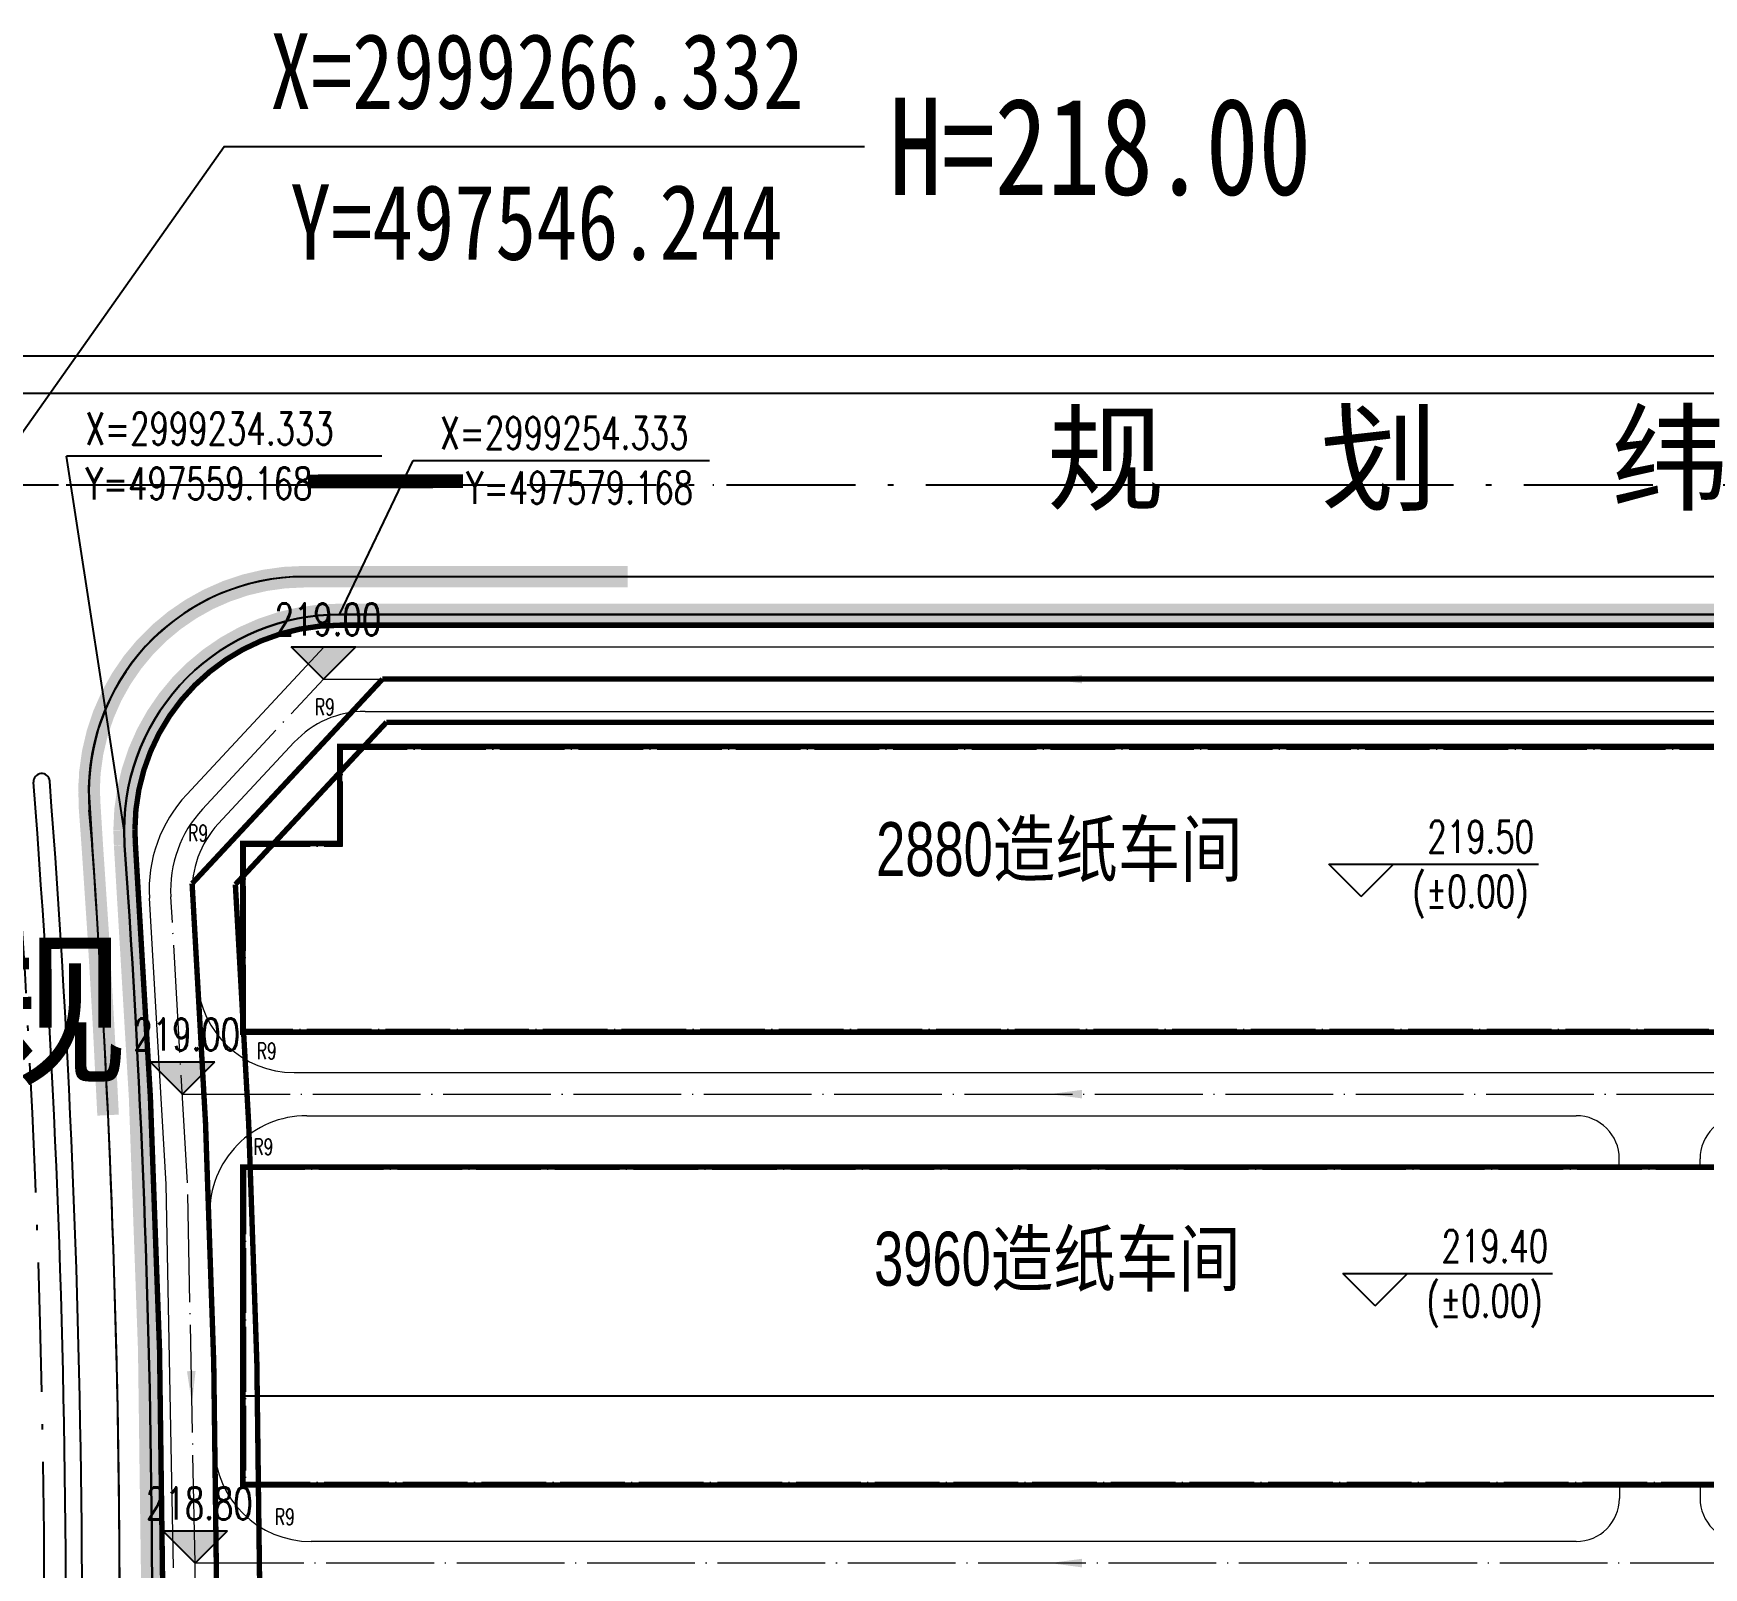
# Model space of a CAD drawing. Header units: metres. Extents: x 497148 to 498044, y 2998751 to 2999627.
# Drawn here: x 497550.7 to 497705.8, y 2999165.9 to 2999308.2 of the extents above; entities that cross this region are included whole.
import ezdxf

# ---------------------------------------------------------------- set-up
doc = ezdxf.new("R2010")
doc.units = ezdxf.units.M
for name, pattern in [('ACAD_ISO05W100', [34, 24, -3, 0.5, -3, 0.5, -3]), ('ACAD_ISO10W100', [18.5, 12, -3, 0.5, -3]), ('DASH', [0.35, 0.25, -0.1]), ('DASHDOT', [1, 0.5, -0.25, 0, -0.25]), ('DASHED', [19.049999999999997, 12.7, -6.35]), ('DOTE', [2.4200000000000004, 2, -0.2, 0.02, -0.2]), ('PHANTOM2', [31.750000000000004, 15.875, -3.175, 3.175, -3.175, 3.175, -3.175])]:
    doc.linetypes.add(name, pattern=pattern)
for name, color, linetype in [('00-路名', 210, 'Continuous'), ('00侧分带', 3, 'Continuous'), ('DIM_COOR', 3, 'Continuous'), ('DIM_ELEV', 3, 'Continuous'), ('DIM_SYMB', 3, 'Continuous'), ('DM-坐标', 7, 'Continuous'), ('PUB_TEXT', 7, 'Continuous'), ('RD-中线', 1, 'DASHDOT'), ('RD-侧石线', 5, 'Continuous'), ('RD-红线', 7, 'Continuous'), ('围墙', 6, 'FENCELINE2'), ('图例层', 7, 'Continuous'), ('建筑', 7, 'Continuous'), ('文字', 255, 'Continuous'), ('新建建筑', 2, 'Continuous'), ('用地边界', 7, 'Continuous'), ('红线', 1, 'PHANTOM2'), ('规划路名', 7, 'Continuous')]:
    doc.layers.add(name, color=color, linetype=linetype)
doc.layers.add('建筑轴线', color=1, linetype='DOTE', lineweight=15, plot=False)
doc.layers.add('道路', color=4, linetype='Continuous', lineweight=15)
doc.layers.add('道路中线', color=1, linetype='DOTE', lineweight=13)
doc.styles.add('_TCH_DIM', font='SIMPLEX', dxfattribs={"bigfont": 'GBCBIG'})
doc.styles.add('DIMHT', font='simhei.ttf', dxfattribs={"width": 0.8})
doc.styles.add('DIMST', font='SimSun.ttf', dxfattribs={"width": 0.8})
doc.styles.add('亨利项目总图布置_2022_8_8_t3--03$0$亨利项目总图布置_2022_8_8_t3--02$0$CEC', font='ARIALN.TTF')
doc.styles.add('正等线体', font='simhei.ttf')
doc.linetypes.add('FENCELINE2', pattern='A,6.35,-2.54,[132,ltypeshp.shx,S=2.54,R=0,X=-2.54,Y=0],-2.54,25.4', length=36.83)

# ---------------------------------------------------------------- blocks, each defined once
blk = doc.blocks.new('新块')
at = {"layer": 'DIM_ELEV'}
for points in [[(497577.6782332935, 2999248.33270259), (497574.6782332935, 2999251.33270259), (497580.6782332935, 2999251.33270259)], [(497564.5738688492, 2999209.832702593), (497561.5738688492, 2999212.832702593), (497567.5738688492, 2999212.832702593)], [(497565.7514729269, 2999166.332702592), (497562.7514729269, 2999169.332702592), (497568.7514729269, 2999169.332702592)]]:
    blk.add_hatch(color=0, dxfattribs=at).paths.add_polyline_path(points)
at = {"layer": '00侧分带', "ltscale": 100}
for centre, radius, start, end in [((497551.511291802, 2999238.818975476), 0.7500000024226462, 4.585130866525683, 184.5851308665256), ((496541.7670468437, 2999160.850249182), 1012.00000000561, 0.1021288845306447, 4.415281468759095), ((496541.7670468437, 2999160.850249182), 1013.50000000561, 0.1021288845306447, 4.41553285077554)]:
    blk.add_arc(centre, radius, start, end, dxfattribs=at)
at = {"layer": 'DIM_COOR', "color": 3}
for p, q in [((497559.1678030862, 2999234.332702593), (497553.8244178992, 2999269.022822784)), ((497583.0843621114, 2999269.022822784), (497553.8244178992, 2999269.022822784)), ((497579.1678030862, 2999254.332702593), (497586.0092000853, 2999268.624679306)), ((497586.0092000853, 2999268.624679306), (497613.5092000853, 2999268.624679306))]:
    blk.add_line(p, q, dxfattribs=at)
at = {"layer": 'DIM_ELEV', "color": 0}
for p, q in [((497577.6782332935, 2999248.33270259), (497574.6782332935, 2999251.33270259)), ((497574.6782332935, 2999251.33270259), (497580.6782332935, 2999251.33270259)), ((497577.6782332935, 2999248.33270259), (497580.6782332935, 2999251.33270259)), ((497673.9671380139, 2999228.171225216), (497670.9671380139, 2999231.171225216)), ((497670.9671380139, 2999231.171225216), (497690.4221380139, 2999231.171225216)), ((497673.9671380139, 2999228.171225216), (497676.9671380139, 2999231.171225216)), ((497564.5738688492, 2999209.832702593), (497561.5738688492, 2999212.832702593)), ((497561.5738688492, 2999212.832702593), (497567.5738688492, 2999212.832702593)), ((497564.5738688492, 2999209.832702593), (497567.5738688492, 2999212.832702593)), ((497675.2827344445, 2999190.195080618), (497672.2827344445, 2999193.195080618)), ((497672.2827344445, 2999193.195080618), (497691.7377344446, 2999193.195080618)), ((497675.2827344445, 2999190.195080618), (497678.2827344445, 2999193.195080618)), ((497565.7514729269, 2999166.332702592), (497562.7514729269, 2999169.332702592)), ((497562.7514729269, 2999169.332702592), (497568.7514729269, 2999169.332702592)), ((497565.7514729269, 2999166.332702592), (497568.7514729269, 2999169.332702592))]:
    blk.add_line(p, q, dxfattribs=at)
at = {"layer": 'DIM_SYMB', "linetype": 'Continuous'}
for points in [[(497660.0984764653, 2999248.332702593, 0, 0, 0), (497645.0817928542, 2999248.332702593, 0, 0.8000000000000002, 0), (497648.0817928542, 2999248.332702593, 0, 0, 0)], [(497660.0984764653, 2999209.832702593, 0, 0, 0), (497645.0817928542, 2999209.832702593, 0, 0.8000000000000002, 0), (497648.0817928542, 2999209.832702593, 0, 0, 0)], [(497565.1885180868, 2999194.883625489, 0, 0, 0), (497565.4595167103, 2999181.139608646, 0, 0.8000000000000002, 0), (497565.4003754936, 2999184.139025643, 0, 0, 0)], [(497660.0984764653, 2999166.332702592, 0, 0, 0), (497645.0817928542, 2999166.332702592, 0, 0.8000000000000002, 0), (497648.0817928542, 2999166.332702592, 0, 0, 0)]]:
    blk.add_lwpolyline(points, format="xyseb", dxfattribs=at)
at = {"layer": 'DM-坐标'}
blk.add_lwpolyline([(497546.2437799945, 2999266.332439976), (497568.448195337, 2999297.727088681), (497627.8895361191, 2999297.727088681)], dxfattribs=at)
at = {"layer": 'RD-中线', "color": 6, "linetype": 'DASHDOT', "ltscale": 80}
blk.add_line((497994.3014526645, 2999266.332312098), (497308.3017978949, 2999266.332507886), dxfattribs=at)
at = {"layer": 'RD-中线', "color": 6, "linetype": 'ACAD_ISO10W100'}
blk.add_lwpolyline([(498034.0621315954, 2999266.33230075), (497228.0621315954, 2999266.332530787)], dxfattribs=at)
at = {"layer": 'RD-中线', "color": 6, "linetype": 'ACAD_ISO10W100', "flags": 128}
blk.add_lwpolyline([(497552.3900603048, 2998812.231226064), (497551.7654423341, 2999162.650558378, 0.02571719739229365), (497546.2437799945, 2999266.332439976)], format="xyb", dxfattribs=at)
at = {"layer": 'RD-侧石线', "color": 5, "ltscale": 0.1}
for p, q in [((498034.0621315954, 2999274.832702793), (497495.4037083303, 2999274.832702777)), ((498020.2696754833, 2999274.832702792), (497495.4037083303, 2999274.832702777)), ((497948.4343139338, 2999257.832702593), (497575.9056748228, 2999257.832702593)), ((497555.9056748228, 2999237.832702593), (497556.2107093221, 2999232.913108172)), ((497558.8486864953, 2999121.332702593), (497558.7324846213, 2999166.332702592))]:
    blk.add_line(p, q, dxfattribs=at)
for centre, radius, start, end in [((497575.9056748227, 2999237.832702593), 20, 90, 180), ((496541.7670468166, 2999160.850249181), 1017.000000032682, 0.3088721485175681, 4.063284800699002)]:
    blk.add_arc(centre, radius, start, end, dxfattribs=at)
at = {"layer": 'RD-红线', "ltscale": 0.1}
blk.add_line((497491.871554261, 2999278.332702593), (498020.2676067298, 2999278.332702593), dxfattribs=at)
at = {"layer": 'RD-红线', "ltscale": 0.1, "flags": 128}
blk.add_lwpolyline([(497491.871554261, 2999278.332702593), (498034.0621315954, 2999278.332702593)], dxfattribs=at)
at = {"layer": 'RD-红线'}
for points in [[(497955.0185032212, 2998901.332702593), (497677.6974169806, 2998901.332702593), (497652.6974169806, 2998904.832702593), (497585.6894028363, 2998904.832702592), (497583.8638219688, 2998904.916195507), (497582.6769488168, 2998905.060876152, -0.3705902118212112), (497565.6893710068, 2998924.832734422), (497565.6083220516, 2998970.302320928), (497562.0637655029, 2998995.296042517), (497561.7654264506, 2999162.668383222, 0.0172345937973501), (497559.2178671742, 2999232.918468393), (497559.1678030862, 2999234.332702593, -0.4142135623747999), (497579.1678030862, 2999254.332702593), (498034.0621315954, 2999254.332702593)], [(497955.0185032212, 2998901.332702593), (497677.6974169835, 2998901.332702593), (497652.6974169835, 2998904.832702593), (497585.6894028336, 2998904.832702592), (497583.8638219684, 2998904.916195507), (497582.6769488156, 2998905.060876152, -0.3705902118212112), (497565.6893710047, 2998924.832734422), (497565.6083220541, 2998970.302320928), (497562.0637655035, 2998995.296042517), (497561.7654264495, 2999162.668383222, 0.0172345937973501), (497559.2178671733, 2999232.918468393), (497559.1678030863, 2999234.332702593, -0.4142135623747999), (497579.1678030863, 2999254.332702593), (498034.0621315954, 2999254.332702593)]]:
    blk.add_lwpolyline(points, format="xyb", dxfattribs=at)
at = {"layer": 'RD-红线', "ltscale": 0.1}
for points in [[(497559.2178671742, 2999232.918468393), (497559.1678030862, 2999234.332702593, -0.4142135623747999), (497579.1678030862, 2999254.332702593), (497974.7808533805, 2999254.332702593)], [(497559.2178671742, 2999232.918468393), (497559.1678030862, 2999234.332702593, -0.4142135623747999), (497579.1678030862, 2999254.332702593), (497974.7808533805, 2999254.332702593)], [(497559.2178671742, 2999232.918468393, -0.0172345937973501), (497561.7654264506, 2999162.668383222), (497561.9236190107, 2999073.920165845)], [(497559.2178671742, 2999232.918468393, -0.0172345937973501), (497561.7654264506, 2999162.668383222), (497562.0637655029, 2998995.296042517), (497565.6083220516, 2998970.302320928), (497565.6893710068, 2998924.832734422, 0.3705902118212112), (497582.6769488168, 2998905.060876152)]]:
    blk.add_lwpolyline(points, format="xyb", dxfattribs=at)
at = {"layer": '围墙', "ltscale": 0.3, "const_width": 0.5, "flags": 128}
blk.add_lwpolyline([(497562.765424862, 2999162.670165692, 0.01723026575266576), (497560.2166163372, 2999232.97149716), (497560.1678111157, 2999234.3501703, -0.4139443157064803), (497579.1678030862, 2999253.332702593), (497953.660656823, 2999253.332702593)], format="xyb", dxfattribs=at)
at = {"layer": '图例层', "color": 253, "const_width": 2, "flags": 128}
for points in [[(497605.9056748228, 2999257.832702593), (497575.9056748228, 2999257.832702593, 0.4142135623756523), (497555.9056748228, 2999237.832702593), (497556.2107093221, 2999232.913108172)], [(497555.9256725518, 2999238.716898635), (497555.9608603971, 2999236.347987966), (497556.2107093334, 2999232.913108172, -0.006163208746568861), (497557.6788137946, 2999207.8851488, -0.006163208746568861)]]:
    blk.add_lwpolyline(points, format="xyb", dxfattribs=at)
at = {"layer": '图例层', "color": 1, "linetype": 'DASHED', "ltscale": 0.5, "const_width": 0.5}
for points in [[(497565.4766715087, 2999229.367432282), (497583.1451028763, 2999248.332702593)], [(497583.1451028763, 2999248.332702593), (497967.1371047584, 2999248.332702593)]]:
    blk.add_lwpolyline(points, dxfattribs=at)
at = {"layer": '图例层', "color": 11, "linetype": 'DASH', "ltscale": 20, "const_width": 0.5, "flags": 128}
for points in [[(497569.4916753147, 2999229.276034128), (497583.5187737446, 2999244.332702593)], [(497583.5187737446, 2999244.332702593), (497964.4107907274, 2999244.332702593)]]:
    blk.add_lwpolyline(points, dxfattribs=at)
at = {"layer": '图例层', "color": 1, "linetype": 'DASHED', "ltscale": 0.5, "const_width": 0.5}
blk.add_lwpolyline([(497565.4766715086, 2999229.367432282, -0.01626346660561557), (497567.7654169188, 2999162.679078128), (497568.0630109606, 2998995.724698684), (497571.6075675092, 2998970.730977094), (497571.6799270797, 2998930.136255798)], format="xyb", dxfattribs=at)
at = {"layer": '图例层', "color": 11, "linetype": 'DASH', "ltscale": 20, "const_width": 0.5, "flags": 128}
blk.add_lwpolyline([(497569.4916753148, 2999229.276034128, -0.0161762301614903), (497571.7654105643, 2999162.686208065), (497572.0625079323, 2998996.010469462), (497575.607064481, 2998971.016747872), (497575.6800265582, 2998930.084011912)], format="xyb", dxfattribs=at)
at = {"layer": '建筑', "linetype": 'Continuous'}
blk.add_line((497570.4343139339, 2999181.832702594), (497721.934313934, 2999181.832702594), dxfattribs=at)
at = {"layer": '建筑轴线', "ltscale": 3}
for points in [[(497735.434313934, 2999241.832702593), (497735.434313934, 2999215.832702593), (497570.434313934, 2999215.832702593), (497570.434313934, 2999232.832702593), (497579.434313934, 2999232.832702593), (497579.434313934, 2999241.832702593)], [(497570.434313934, 2999173.832702593), (497721.934313934, 2999173.832702593), (497721.934313934, 2999202.832702593), (497570.434313934, 2999202.832702593)]]:
    blk.add_lwpolyline(points, close=True, dxfattribs=at)
at = {"layer": '新建建筑', "linetype": 'Continuous', "const_width": 0.5}
for points in [[(497735.684313934, 2999242.082702593), (497735.684313934, 2999215.582702593), (497570.184313934, 2999215.582702593), (497570.184313934, 2999233.082702593), (497579.184313934, 2999233.082702593), (497579.184313934, 2999242.082702593)], [(497570.184313934, 2999173.582702593), (497722.184313934, 2999173.582702593), (497722.184313934, 2999203.082702593), (497570.184313934, 2999203.082702593)]]:
    blk.add_lwpolyline(points, close=True, dxfattribs=at)
at = {"layer": '用地边界', "color": 0}
blk.add_lwpolyline([(498034.0621315954, 2999254.332702593), (497579.1678030862, 2999254.332702593, 0.4142135623747999), (497559.1678030862, 2999234.332702593), (497559.2178671742, 2999232.918468393, -0.0172345937973501), (497561.7654264506, 2999162.668383222), (497562.0637655029, 2998995.296042517), (497565.6083220516, 2998970.302320928), (497565.6893710068, 2998924.832734422, 0.3705902118212112), (497582.6769488168, 2998905.060876152), (497583.8638219688, 2998904.916195507), (497585.6894028363, 2998904.832702592), (497652.6974169806, 2998904.832702593), (497677.6974169806, 2998901.332702593), (498034.801808255, 2998901.332702593)], format="xyb", dxfattribs=at)
at = {"layer": '红线', "color": 1, "linetype": 'ACAD_ISO05W100', "const_width": 2, "flags": 128}
blk.add_lwpolyline([(497971.7278087869, 2999254.332702593), (497978.4310919652, 2999158.940769787), (497984.0254254934, 2999129.259910089), (497991.4415961385, 2999023.723140561), (497990.0531489511, 2998993.551594124), (497996.5334594565, 2998901.332702593), (497677.6974169806, 2998901.332702593), (497652.6974169806, 2998904.832702593), (497585.6894028363, 2998904.832702592), (497583.8638219688, 2998904.916195507), (497582.6769488168, 2998905.060876152, -0.3705902118212112), (497565.6893710068, 2998924.832734422), (497565.6083220516, 2998970.302320928), (497562.0637655029, 2998995.296042517), (497561.7654264506, 2999162.668383222, 0.0172345937973501), (497559.2178671742, 2999232.918468393), (497559.1678030862, 2999234.332702593, -0.4142135623747999), (497579.1678030862, 2999254.332702593), (497971.7278087869, 2999254.332702593)], format="xyb", close=True, dxfattribs=at)
at = {"layer": '道路', "linetype": 'ByBlock', "lineweight": 0, "ltscale": 0.2}
for p, q in [((497564.974678589, 2999237.63078937), (497577.7396594927, 2999251.332702592)), ((497577.7396594932, 2999251.332702592), (497950.832229698, 2999251.332702591)), ((497581.532680692, 2999245.332702593), (497731.934313934, 2999245.332702593)), ((497567.9014832146, 2999234.904287088), (497574.9475592661, 2999242.467535583)), ((497563.057942954, 2999201.486182682), (497561.5087208657, 2999228.011474727)), ((497565.9654655571, 2999220.307947644), (497565.5019158733, 2999228.244699148)), ((497574.9501543243, 2999211.832702593), (497731.934313934, 2999211.832702593)), ((497576.1127899764, 2999207.832702594), (497693.9343139337, 2999207.832702593)), ((497697.9343139337, 2999203.082702593), (497697.9343139337, 2999203.832702593)), ((497705.4343139337, 2999203.082702593), (497705.4343139337, 2999203.832702595)), ((497563.7596746082, 2999165.897028939), (497563.057942954, 2999201.486182682)), ((497567.538466758, 2999177.155278942), (497567.114538988, 2999198.655278944)), ((497697.9393170625, 2999173.582702593), (497697.9393170625, 2999172.332702593)), ((497705.4343139337, 2999173.582702593), (497705.4343139337, 2999172.332702593)), ((497693.9393170626, 2999168.332702593), (497576.5367177464, 2999168.332702592))]:
    blk.add_line(p, q, dxfattribs=at)
for centre, radius, start, end in [((497581.5326806919, 2999236.332702593), 9, 90, 137.0274331977373), ((497574.4866046405, 2999228.769454098), 13, 137.0274331977373, 183.3425895010784), ((497574.4866046405, 2999228.769454098), 9, 137.0274331977373, 183.3425895010784), ((497574.9501543243, 2999220.832702593, 8.11049590316511e-06), 9, 183.3425895010784, 270), ((497576.1127899764, 2999198.832702594, 6.545616173107433e-06), 9, 90, 181.1295872129092), ((497693.9343139337, 2999203.832702593, 1.275990151751974e-05), 4, 0, 90), ((497709.4343139337, 2999203.832702595, 9.043213733699616e-06), 4, 89.99999999666495, 180), ((497576.5367177463, 2999177.332702592, 1.158660307891267e-06), 9, 181.1295872129092, 270), ((497693.9393170625, 2999172.332702593, -1.342292711194352e-05), 4, 270, 0), ((497709.4343139337, 2999172.332702593, -9.706286075870083e-06), 4, 180, 270.0000000033351)]:
    blk.add_arc(centre, radius, start, end, dxfattribs=at)
at = {"layer": '道路中线', "ltscale": 5}
for p, q in [((497566.4380389059, 2999236.26749315), (497577.6782332941, 2999248.33270259)), ((497577.6782332935, 2999248.33270259), (497963.4343139341, 2999248.332702592)), ((497565.0545404578, 2999201.602794893), (497563.5053183695, 2999228.128086938)), ((497564.5738688492, 2999209.832702593), (497744.4343139339, 2999209.832702593)), ((497565.751472927, 2999166.332702592), (497565.0575542847, 2999201.52561016)), ((497769.4343139339, 2999166.332702593), (497565.7514729269, 2999166.332702592)), ((497565.9371499211, 2999066.332702592), (497565.7589012028, 2999166.332702592))]:
    blk.add_line(p, q, dxfattribs=at)
blk.add_arc((497574.4866046405, 2999228.769454098), 11, 137.0274331977373, 183.3425895010784, dxfattribs=at)
at = {"insert": (497630.1649490795, 2999302.253474928), "char_height": 9, "attachment_point": 1, "style": 'DIMST'}
blk.add_mtext_dynamic_manual_height_columns('H=218.00', width=36.92701467667939, gutter_width=30, heights=[0], dxfattribs=at)
at = {"layer": '00-路名', "color": 0, "linetype": 'Continuous', "char_height": 8, "width": 1437.588793800026, "attachment_point": 1, "style": '正等线体'}
for s, insert in [('规', (497644.8118902687, 2999272.797884349)), ('划', (497670.190643159, 2999272.797884349)), ('纬', (497697.1627086396, 2999272.797884349))]:
    blk.add_mtext(s, dxfattribs=dict(at, insert=insert))
at = {"layer": 'DM-坐标', "char_height": 7, "attachment_point": 1, "style": 'DIMST'}
for s, insert, width in [('\\f宋体|b0|i0|c134|p49;\\W0.8000000000;\\T1.0000000000;\\o\\lX=2999266.332', (497572.7185863984, 2999308.227088681), 55.84357541899442), ('\\f宋体|b0|i0|c134|p49;\\W0.8000000000;\\T1.0000000000;\\o\\lY=497546.244', (497574.5643964543, 2999294.227088681), 51.87039106145253)]:
    blk.add_mtext(s, dxfattribs=dict(at, insert=insert, width=width))
at = {"layer": 'PUB_TEXT', "style": '_TCH_DIM', "width": 0.7058823529411765}
for s, p in [('X=2999234.333', (497555.5843621114, 2999270.072822784)), ('X=2999254.333', (497588.5092000853, 2999269.674679306)), ('Y=497559.168', (497555.5843621114, 2999264.997822784)), ('Y=497579.168', (497590.9092000853, 2999264.599679306))]:
    blk.add_text(s, height=2.975, dxfattribs=at).set_placement(p)
at = {"layer": 'PUB_TEXT', "color": 0, "style": '_TCH_DIM', "width": 0.7058823529411765}
for s, p in [('219.00', (497573.1282332935, 2999252.38270259)), ('219.50', (497680.1221380139, 2999232.221225216)), ('(%%P0.00)', (497678.7221380139, 2999227.146225216)), ('219.00', (497560.0238688492, 2999213.882702593)), ('219.40', (497681.4377344446, 2999194.245080618)), ('(%%P0.00)', (497680.0377344445, 2999189.170080618)), ('218.80', (497561.2014729269, 2999170.382702592))]:
    blk.add_text(s, height=2.975, dxfattribs=at).set_placement(p)
at = {"layer": '文字', "color": 7, "style": '亨利项目总图布置_2022_8_8_t3--03$0$亨利项目总图布置_2022_8_8_t3--02$0$CEC', "width": 0.85}
for s, p in [('2880造纸车间', (497628.9624907721, 2999230.058798263)), ('3960造纸车间', (497628.7738343765, 2999192.069166335))]:
    blk.add_text(s, height=4.999999999999998, dxfattribs=at).set_placement(p)
at = {"layer": '规划路名', "style": 'DIMHT'}
blk.add_text('规', height=11.52, rotation=0.1111880066965979, dxfattribs=at).set_placement((497543.8349212581, 2999211.900899978, 222.4595944753637))
at = {"layer": '道路', "style": '_TCH_DIM', "width": 0.7}
for p in [(497576.8748510926, 2999244.998258433, -4.386941882419917e-07), (497565.1159493004, 2999233.2983176, -4.386941882419917e-07), (497571.4880492034, 2999213.084616483, -4.386941882419917e-07), (497571.173700636, 2999204.198275827, -4.386941882419917e-07), (497573.1641475166, 2999169.876331432, -4.386941882419917e-07)]:
    blk.add_text('R9', height=1.5, dxfattribs=at).set_placement(p)

msp = doc.modelspace()

# ---------------------------------------------------------------- linework, layer by layer
at = {"layer": 'RD-侧石线'}
msp.add_lwpolyline([(497575.868189046, 2999257.832684589, 0.4387787157390847), (497555.9372599295, 2999236.171873917, 0.4387787157390847)], format="xyb", dxfattribs=at)
at = {"layer": 'RD-侧石线', "color": 5, "ltscale": 0.1}
msp.add_lwpolyline([(497562.6974510351, 2998920.297052905), (497562.6956755613, 2998921.293118307), (497562.6893711766, 2998924.829965418), (497562.6086993227, 2998970.087992845), (497559.064142774, 2998995.081714433), (497558.7654312165, 2999162.663035769, 0.01724761622839953), (497556.2216215258, 2999232.759330096), (497555.9372599295, 2999236.171873917)], format="xyb", dxfattribs=at)

# ---------------------------------------------------------------- block references
msp.add_blockref('新块', (0, 0))

# ---------------------------------------------------------------- texts
at = {"insert": (497630.1649490795, 2999302.253474928), "char_height": 9, "attachment_point": 1, "style": 'DIMST'}
msp.add_mtext_dynamic_manual_height_columns('H=218.00', width=36.92701467667939, gutter_width=30, heights=[0], dxfattribs=at)
at = {"layer": '规划路名', "style": 'DIMHT'}
for s, p in [('一', (497575.5401947261, 2999260.535982837, 7.739594475363702)), ('规', (497543.8349212581, 2999211.900899978, 222.4595944753637))]:
    msp.add_text(s, height=11.52, rotation=0.1111880066965979, dxfattribs=at).set_placement(p)

doc.saveas('drawing.dxf')
